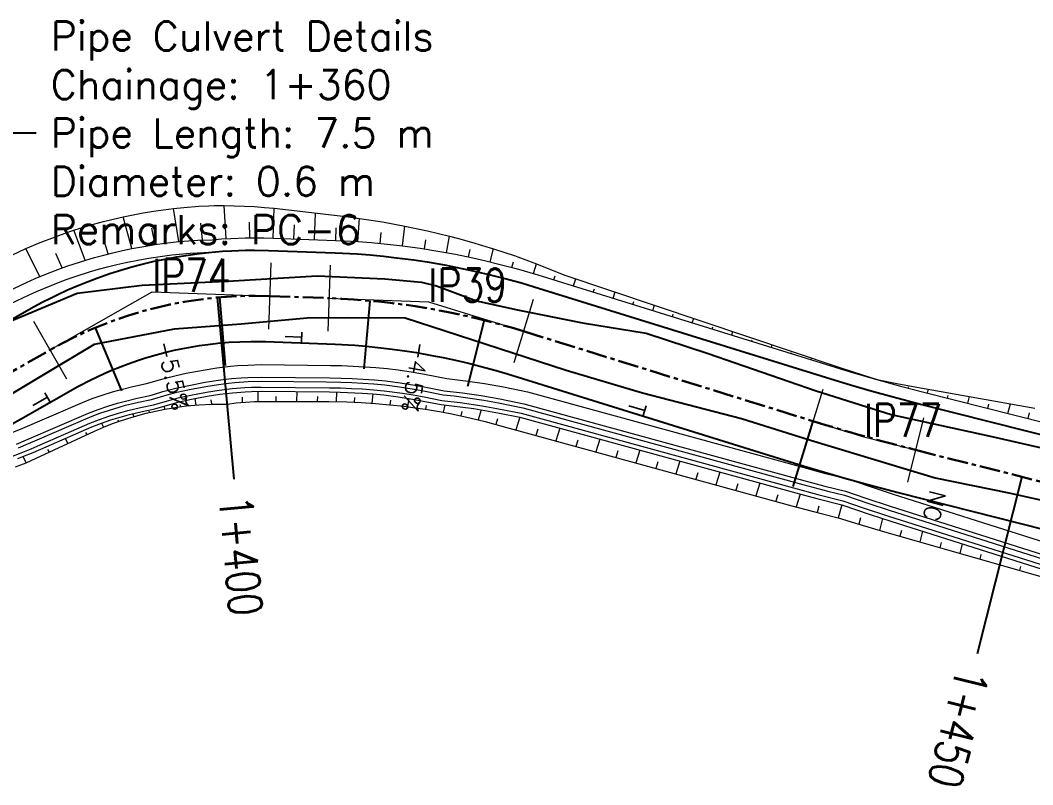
# Model space of a CAD drawing. Extents: x 337736 to 342003, y 3067251 to 3069533.
# Drawn here: x 339039.4 to 339100.5, y 3068341.9 to 3068388 of the extents above; entities that cross this region are included whole.
import ezdxf
from ezdxf.enums import TextEntityAlignment as Align

# ---------------------------------------------------------------- set-up
doc = ezdxf.new("R2010")
doc.units = 0
doc.header["$MEASUREMENT"] = 0
doc.linetypes.add('Center', pattern=[2, 1.25, -0.25, 0.25, -0.25])
for name, color, linetype, lineweight in [('BEC', 3, 'Continuous', 13), ('BES', 3, 'Continuous', 13), ('CFHatchLines', 4, 'Continuous', 0), ('Chainage', 7, 'Continuous', 25), ('Drain', 3, 'Continuous', 9), ('IP_Line', 150, 'Continuous', 9), ('LeftRoadExtreme', 7, 'Continuous', 13), ('PC_Callout', 6, 'Continuous', 30), ('RC', 9, 'Center', 30), ('RightRoadExtreme', 7, 'Continuous', 13), ('Road Width', 6, 'Continuous', 25), ('Shoulder', 30, 'Continuous', 15)]:
    doc.layers.add(name, color=color, linetype=linetype, lineweight=lineweight)
for name, color, linetype in [('IPName', 7, 'Continuous'), ('RoadEdge', 51, 'Continuous'), ('Super-Elevation', 1, 'Continuous')]:
    doc.layers.add(name, color=color, linetype=linetype)
doc.styles.get("Standard").update_dxf_attribs({"font": 'simplex.shx'})
doc.dimstyles.new('Dimension_PC_Callout', dxfattribs={"dimtxt": 1.75, "dimasz": 1.75, "dimexe": 0.18, "dimexo": 0.0625, "dimgap": 0.875, "dimtad": 0, "dimdec": 4, "dimzin": 0, "dimdsep": 46, "dimtxsty": 'Standard', "dimcen": 0.09, "dimadec": 0, "dimazin": 0, "dimtfac": 1, "dimtdec": 4, "dimtofl": 0, "dimtmove": 0, "dimatfit": 3, "dimfxl": 1, "dimtolj": 1, "dimtzin": 0, "dimarcsym": 0})

msp = doc.modelspace()

# ---------------------------------------------------------------- linework, layer by layer
at = {"layer": 'BEC'}
for points in [[(339054.526, 3068373.366), (339054.383, 3068369.368)], [(339058.108, 3068373.238), (339057.965, 3068369.24)], [(339070.361, 3068371.155), (339069.176, 3068367.335)], [(339040.22, 3068369.856), (339042.197, 3068366.379)], [(339087.822, 3068365.736), (339086.637, 3068361.916)], [(339093.9, 3068364.027), (339092.921, 3068360.149)]]:
    msp.add_lwpolyline(points, dxfattribs=at)
at = {"layer": 'BES'}
for points in [[(339054.526, 3068373.366), (339054.383, 3068369.368)], [(339058.108, 3068373.238), (339057.965, 3068369.24)], [(339070.361, 3068371.155), (339069.176, 3068367.335)], [(339040.22, 3068369.856), (339042.197, 3068366.379)], [(339087.822, 3068365.736), (339086.637, 3068361.916)], [(339093.9, 3068364.027), (339092.921, 3068360.149)]]:
    msp.add_lwpolyline(points, dxfattribs=at)
at = {"layer": 'CFHatchLines'}
for p, q in [((339051.836, 3068374.83), (339051.715, 3068376.821)), ((339046.137, 3068374.229), (339045.627, 3068376.139)), ((339048.984, 3068374.646), (339048.66, 3068376.642)), ((339054.672, 3068374.861), (339054.736, 3068376.658)), ((339057.17, 3068374.772), (339057.227, 3068376.372)), ((339050.412, 3068374.746), (339050.3, 3068375.762)), ((339053.26, 3068374.881), (339053.25, 3068375.829)), ((339055.921, 3068374.817), (339055.952, 3068375.666)), ((339059.785, 3068374.651), (339059.882, 3068376.052)), ((339062.466, 3068374.391), (339062.616, 3068375.588)), ((339043.328, 3068373.524), (339042.646, 3068375.332)), ((339047.557, 3068374.473), (339047.348, 3068375.451)), ((339058.44, 3068374.726), (339058.471, 3068375.476)), ((339061.127, 3068374.54), (339061.191, 3068375.189)), ((339065.129, 3068373.981), (339065.31, 3068374.975)), ((339044.726, 3068373.912), (339044.427, 3068374.842)), ((339063.8, 3068374.204), (339063.884, 3068374.752)), ((339040.586, 3068372.534), (339039.747, 3068374.225)), ((339041.947, 3068373.064), (339041.566, 3068373.94)), ((339066.451, 3068373.721), (339066.545, 3068374.167)), ((339067.765, 3068373.424), (339067.955, 3068374.215)), ((339069.07, 3068373.091), (339069.164, 3068373.436)), ((339070.366, 3068372.722), (339070.543, 3068373.313)), ((339071.592, 3068372.344), (339071.669, 3068372.592)), ((339072.786, 3068371.974), (339072.923, 3068372.414)), ((339073.98, 3068371.603), (339074.044, 3068371.809)), ((339075.174, 3068371.233), (339075.293, 3068371.617)), ((339076.367, 3068370.862), (339076.422, 3068371.04)), ((339077.561, 3068370.492), (339077.663, 3068370.82)), ((339078.755, 3068370.121), (339078.802, 3068370.271)), ((339079.949, 3068369.751), (339080.033, 3068370.023)), ((339081.143, 3068369.38), (339081.181, 3068369.502)), ((339082.336, 3068369.009), (339082.403, 3068369.225)), ((339083.53, 3068368.639), (339083.559, 3068368.733)), ((339084.724, 3068368.268), (339084.774, 3068368.428)), ((339085.918, 3068367.898), (339085.938, 3068367.964)), ((339087.112, 3068367.527), (339087.144, 3068367.631)), ((339088.304, 3068367.157), (339088.316, 3068367.195)), ((339089.465, 3068366.804), (339089.48, 3068366.852)), ((339090.633, 3068366.473), (339090.636, 3068366.483)), ((339091.798, 3068366.134), (339091.815, 3068366.195)), ((339092.97, 3068365.817), (339092.99, 3068365.891)), ((339094.144, 3068365.512), (339094.204, 3068365.749)), ((339049.934, 3068365.186), (339050.01, 3068364.794)), ((339051.826, 3068365.495), (339051.884, 3068364.853)), ((339052.795, 3068365.269), (339052.808, 3068364.953)), ((339053.743, 3068365.628), (339053.737, 3068365.007)), ((339054.831, 3068365.319), (339054.821, 3068365.015)), ((339056.092, 3068365.606), (339056.071, 3068365.01)), ((339057.333, 3068365.3), (339057.322, 3068365.005)), ((339058.498, 3068365.579), (339058.467, 3068364.999)), ((339059.569, 3068365.253), (339059.546, 3068364.967)), ((339060.685, 3068365.468), (339060.624, 3068364.905)), ((339062.858, 3068365.19), (339062.775, 3068364.691)), ((339095.352, 3068365.207), (339095.393, 3068365.369)), ((339096.564, 3068364.901), (339096.668, 3068365.313)), ((339048.075, 3068364.73), (339048.131, 3068364.543)), ((339049.035, 3068364.837), (339049.07, 3068364.692)), ((339050.913, 3068365.102), (339050.949, 3068364.847)), ((339061.737, 3068365.084), (339061.7, 3068364.813)), ((339063.892, 3068364.768), (339063.848, 3068364.539)), ((339065.016, 3068364.805), (339064.916, 3068364.357)), ((339067.211, 3068364.509), (339067.04, 3068363.904)), ((339097.776, 3068364.595), (339097.839, 3068364.845)), ((339098.988, 3068364.289), (339099.137, 3068364.876)), ((339045.298, 3068363.91), (339045.347, 3068363.805)), ((339046.193, 3068364.279), (339046.267, 3068364.099)), ((339047.17, 3068364.42), (339047.196, 3068364.345)), ((339066.047, 3068364.409), (339065.981, 3068364.145)), ((339068.208, 3068363.971), (339068.102, 3068363.63)), ((339069.545, 3068364.061), (339069.308, 3068363.297)), ((339100.2, 3068363.983), (339100.285, 3068364.32)), ((339044.313, 3068363.698), (339044.439, 3068363.463)), ((339070.633, 3068363.348), (339070.514, 3068362.966)), ((339071.957, 3068363.4), (339071.72, 3068362.634)), ((339042.122, 3068362.779), (339042.29, 3068362.484)), ((339043.352, 3068363.145), (339043.427, 3068363.013)), ((339073.045, 3068362.686), (339072.926, 3068362.303)), ((339074.37, 3068362.738), (339074.132, 3068361.972)), ((339041.059, 3068362.118), (339041.152, 3068361.955)), ((339076.782, 3068362.077), (339076.544, 3068361.309)), ((339039.577, 3068361.683), (339039.761, 3068361.315)), ((339075.457, 3068362.024), (339075.338, 3068361.64)), ((339077.869, 3068361.362), (339077.75, 3068360.978)), ((339079.194, 3068361.416), (339078.956, 3068360.646)), ((339080.281, 3068360.7), (339080.162, 3068360.315)), ((339081.607, 3068360.754), (339081.368, 3068359.984)), ((339082.693, 3068360.038), (339082.574, 3068359.653)), ((339084.019, 3068360.093), (339083.78, 3068359.321)), ((339085.106, 3068359.376), (339084.986, 3068358.99)), ((339086.451, 3068359.427), (339086.215, 3068358.653)), ((339087.59, 3068358.706), (339087.476, 3068358.318)), ((339088.961, 3068358.776), (339088.74, 3068357.996)), ((339090.088, 3068357.984), (339089.986, 3068357.61)), ((339091.423, 3068357.953), (339091.237, 3068357.237)), ((339092.562, 3068357.222), (339092.476, 3068356.881)), ((339093.842, 3068357.185), (339093.678, 3068356.537)), ((339094.958, 3068356.5), (339094.881, 3068356.194)), ((339096.229, 3068356.428), (339096.083, 3068355.85)), ((339097.355, 3068355.778), (339097.286, 3068355.506)), ((339098.616, 3068355.671), (339098.488, 3068355.163)), ((339099.751, 3068355.056), (339099.691, 3068354.819))]:
    msp.add_line(p, q, dxfattribs=at)
at = {"layer": 'Chainage'}
for p, q in [((339051.3, 3068371.28), (339052.295, 3068360.325)), ((339099.828, 3068360.467), (339097.134, 3068349.802))]:
    msp.add_line(p, q, dxfattribs=at)
at = {"layer": 'Drain'}
for points in [[(339039.196, 3068362.443), (339039.783, 3068362.687), (339043.526, 3068364.3), (339044.106, 3068364.519), (339044.691, 3068364.72), (339045.279, 3068364.902), (339045.672, 3068365.013), (339046.463, 3068365.21), (339047.256, 3068365.374), (339047.45, 3068365.426), (339048.023, 3068365.601), (339048.796, 3068365.807), (339049.577, 3068365.982), (339050.56, 3068366.164), (339051.351, 3068366.29), (339052.148, 3068366.385), (339052.748, 3068366.435), (339053.149, 3068366.458), (339053.952, 3068366.48), (339058.096, 3068366.436), (339058.766, 3068366.422), (339059.436, 3068366.397), (339060.107, 3068366.361), (339060.776, 3068366.313), (339061.446, 3068366.254), (339062.333, 3068366.133), (339063.217, 3068365.992), (339063.878, 3068365.873), (339064.977, 3068365.658), (339066.098, 3068365.527), (339067.218, 3068365.364), (339068.336, 3068365.169), (339069.797, 3068364.873), (339086.451, 3068360.307), (339087.944, 3068359.91), (339089.192, 3068359.594), (339090.412, 3068359.178), (339091.883, 3068358.696), (339106.651, 3068354.01)], [(339038.854, 3068361.675), (339039.465, 3068361.906), (339040.07, 3068362.159), (339040.612, 3068362.4), (339043.616, 3068363.693), (339044.195, 3068363.919), (339044.762, 3068364.118), (339045.333, 3068364.298), (339045.906, 3068364.46), (339046.674, 3068364.648), (339047.445, 3068364.804), (339048.376, 3068365.077), (339048.939, 3068365.224), (339049.697, 3068365.394), (339050.65, 3068365.571), (339051.418, 3068365.694), (339052.19, 3068365.786), (339052.966, 3068365.848), (339053.356, 3068365.867), (339053.94, 3068365.881), (339058.071, 3068365.837), (339058.731, 3068365.823), (339059.392, 3068365.799), (339060.052, 3068365.763), (339060.712, 3068365.717), (339061.371, 3068365.659), (339062.463, 3068365.507), (339063.116, 3068365.401), (339063.767, 3068365.284), (339064.85, 3068365.072), (339065.954, 3068364.945), (339066.617, 3068364.853), (339067.279, 3068364.75), (339068.16, 3068364.595), (339069.619, 3068364.3), (339086.274, 3068359.734), (339087.525, 3068359.4), (339089.029, 3068359.017), (339090.255, 3068358.599), (339091.733, 3068358.115), (339106.079, 3068353.568)], [(339039.308, 3068362.219), (339039.903, 3068362.467), (339040.439, 3068362.704), (339043.648, 3068364.082), (339044.222, 3068364.297), (339044.8, 3068364.495), (339045.381, 3068364.674), (339045.77, 3068364.783), (339046.551, 3068364.976), (339047.335, 3068365.136), (339048.283, 3068365.414), (339048.856, 3068365.564), (339049.627, 3068365.737), (339050.598, 3068365.917), (339051.379, 3068366.042), (339051.968, 3068366.115), (339052.363, 3068366.154), (339053.154, 3068366.208), (339053.947, 3068366.23), (339057.863, 3068366.189), (339058.752, 3068366.173), (339059.418, 3068366.148), (339060.084, 3068366.112), (339060.749, 3068366.065), (339061.414, 3068366.006), (339062.296, 3068365.886), (339063.175, 3068365.746), (339063.832, 3068365.628), (339064.924, 3068365.414), (339065.592, 3068365.34), (339066.261, 3068365.255), (339067.374, 3068365.087), (339068.263, 3068364.93), (339069.723, 3068364.634), (339086.626, 3068360.001), (339088.124, 3068359.606), (339089.124, 3068359.353), (339090.592, 3068358.855), (339091.821, 3068358.454), (339106.587, 3068353.769)], [(339039.268, 3068361.562), (339039.577, 3068361.683), (339040.189, 3068361.94), (339040.967, 3068362.282), (339043.739, 3068363.475), (339044.313, 3068363.698), (339044.873, 3068363.894), (339045.437, 3068364.071), (339046.004, 3068364.23), (339046.763, 3068364.415), (339047.524, 3068364.567), (339048.443, 3068364.836), (339048.999, 3068364.981), (339049.746, 3068365.149), (339050.688, 3068365.324), (339051.445, 3068365.445), (339052.208, 3068365.537), (339052.974, 3068365.598), (339053.358, 3068365.617), (339053.936, 3068365.631), (339058.061, 3068365.587), (339058.717, 3068365.574), (339060.029, 3068365.514), (339060.685, 3068365.468), (339061.34, 3068365.411), (339062.208, 3068365.292), (339063.074, 3068365.154), (339063.721, 3068365.038), (339064.797, 3068364.828), (339065.455, 3068364.756), (339066.114, 3068364.673), (339066.772, 3068364.579), (339067.43, 3068364.473), (339068.314, 3068364.312), (339069.545, 3068364.061), (339086.201, 3068359.495), (339087.453, 3068359.16), (339088.961, 3068358.776), (339090.682, 3068358.194), (339091.918, 3068357.794), (339106.433, 3068353.189)]]:
    msp.add_lwpolyline(points, dxfattribs=at)
at = {"layer": 'IP_Line'}
for points in [[(339041.209, 3068368.117), (339047.371, 3068371.62), (339054.454, 3068371.367)], [(339058.036, 3068371.239), (339064.035, 3068371.025), (339069.768, 3068369.245)], [(339087.23, 3068363.826), (339090.297, 3068362.874), (339093.41, 3068362.088)]]:
    msp.add_lwpolyline(points, dxfattribs=at)
at = {"layer": 'LeftRoadExtreme'}
msp.add_lwpolyline([(339038.898, 3068373.836), (339039.747, 3068374.225), (339040.606, 3068374.588), (339041.475, 3068374.925), (339042.059, 3068375.134), (339042.646, 3068375.332), (339043.237, 3068375.518), (339043.83, 3068375.691), (339044.427, 3068375.853), (339045.026, 3068376.002), (339045.627, 3068376.139), (339046.231, 3068376.264), (339046.836, 3068376.377), (339047.443, 3068376.478), (339048.051, 3068376.566), (339048.66, 3068376.642), (339049.271, 3068376.706), (339050.187, 3068376.778), (339050.798, 3068376.811), (339051.104, 3068376.818), (339051.715, 3068376.821), (339052.326, 3068376.813), (339052.936, 3068376.792), (339053.544, 3068376.759), (339054.151, 3068376.714), (339054.736, 3068376.658), (339059.055, 3068376.162), (339060.157, 3068376.012), (339061.254, 3068375.839), (339062.616, 3068375.588), (339063.969, 3068375.3), (339065.31, 3068374.975), (339065.843, 3068374.835), (339066.639, 3068374.613), (339067.955, 3068374.215), (339069.257, 3068373.782), (339070.543, 3068373.313), (339072.211, 3068372.653), (339088.788, 3068367.079), (339089.711, 3068366.777), (339091.099, 3068366.338), (339092.292, 3068366.101), (339093.487, 3068365.877), (339100.617, 3068364.614)], dxfattribs=at)
at = {"layer": 'RC', "linetype": 'Center'}
msp.add_lwpolyline([(339038.123, 3068366.363), (339041.209, 3068368.117), (339041.209, 3068368.117, -0.139018), (339054.454, 3068371.367), (339054.454, 3068371.367), (339058.036, 3068371.239), (339058.036, 3068371.239, -0.066405), (339069.768, 3068369.245), (339069.768, 3068369.245), (339087.23, 3068363.826), (339087.23, 3068363.826, 0.013378), (339093.41, 3068362.088), (339093.41, 3068362.088), (339107.657, 3068358.489)], format="xyb", dxfattribs=at)
at = {"layer": 'RightRoadExtreme'}
msp.add_lwpolyline([(339039.136, 3068361.06), (339039.761, 3068361.315), (339040.378, 3068361.59), (339043.882, 3068363.224), (339044.439, 3068363.463), (339044.983, 3068363.674), (339045.347, 3068363.805), (339045.898, 3068363.987), (339046.638, 3068364.203), (339047.01, 3068364.3), (339047.569, 3068364.43), (339048.131, 3068364.543), (339048.506, 3068364.608), (339048.882, 3068364.666), (339049.446, 3068364.739), (339050.198, 3068364.808), (339050.949, 3068364.847), (339051.324, 3068364.855), (339051.884, 3068364.853), (339052.437, 3068364.918), (339052.993, 3068364.968), (339053.551, 3068365), (339054.11, 3068365.016), (339058.036, 3068365.003), (339059.114, 3068364.983), (339059.977, 3068364.946), (339060.839, 3068364.889), (339061.7, 3068364.813), (339062.561, 3068364.718), (339063.205, 3068364.634), (339063.848, 3068364.539), (339064.703, 3068364.396), (339065.343, 3068364.276), (339065.981, 3068364.145), (339066.617, 3068364.004), (339067.462, 3068363.799), (339068.102, 3068363.63), (339085.963, 3068358.721), (339087.728, 3068358.252), (339088.74, 3068357.996), (339089.986, 3068357.61), (339091.488, 3068357.164), (339106.184, 3068352.963)], dxfattribs=at)
at = {"layer": 'Road Width'}
for points in [[(339036.732, 3068368.737), (339040.244, 3068370.728), (339040.733, 3068370.989), (339041.228, 3068371.241), (339041.727, 3068371.483), (339042.232, 3068371.714), (339042.741, 3068371.936), (339043.512, 3068372.249), (339044.031, 3068372.445), (339044.817, 3068372.719), (339045.346, 3068372.889), (339046.144, 3068373.123), (339046.681, 3068373.266), (339047.49, 3068373.46), (339048.033, 3068373.576), (339048.851, 3068373.73), (339049.399, 3068373.819), (339050.224, 3068373.931), (339050.775, 3068373.993), (339051.605, 3068374.064), (339052.159, 3068374.097), (339052.991, 3068374.127), (339053.546, 3068374.133), (339054.378, 3068374.121), (339058.408, 3068373.977), (339059.733, 3068373.903), (339060.526, 3068373.842), (339061.319, 3068373.767), (339062.109, 3068373.679), (339063.162, 3068373.541), (339063.948, 3068373.422), (339064.994, 3068373.243), (339065.776, 3068373.094), (339066.814, 3068372.875), (339067.847, 3068372.633), (339068.875, 3068372.367), (339069.641, 3068372.154), (339070.404, 3068371.927), (339088.316, 3068366.369), (339089.485, 3068366.016), (339090.658, 3068365.675), (339092.07, 3068365.282), (339093.723, 3068364.846), (339108.531, 3068361.104)], [(339038.916, 3068363.665), (339039.436, 3068363.947), (339042.883, 3068365.903), (339043.672, 3068366.314), (339044.477, 3068366.694), (339044.885, 3068366.871), (339045.504, 3068367.122), (339045.92, 3068367.279), (339046.55, 3068367.499), (339046.974, 3068367.635), (339047.615, 3068367.823), (339048.044, 3068367.938), (339048.694, 3068368.094), (339049.129, 3068368.187), (339049.785, 3068368.31), (339050.224, 3068368.381), (339050.885, 3068368.471), (339051.328, 3068368.52), (339051.993, 3068368.577), (339052.659, 3068368.614), (339053.326, 3068368.632), (339054.216, 3068368.623), (339058.415, 3068368.471), (339059.586, 3068368.4), (339060.288, 3068368.341), (339060.989, 3068368.271), (339061.688, 3068368.189), (339062.618, 3068368.062), (339063.314, 3068367.953), (339064.239, 3068367.79), (339064.93, 3068367.654), (339065.847, 3068367.455), (339066.532, 3068367.292), (339067.441, 3068367.057), (339068.12, 3068366.868), (339068.795, 3068366.668), (339086.698, 3068361.112), (339087.922, 3068360.742), (339089.15, 3068360.385), (339090.628, 3068359.974), (339092.359, 3068359.518), (339107.122, 3068355.787)]]:
    msp.add_lwpolyline(points, dxfattribs=at)
at = {"layer": 'RoadEdge'}
for points in [[(339035.254, 3068368.359, 1431.064), (339042.847, 3068371.545, 1431.458), (339046.757, 3068372.02, 1431.795), (339052.252, 3068372.288, 1432.044), (339057.326, 3068372.592, 1432.298), (339061.403, 3068372.402, 1432.603), (339063.619, 3068372.196, 1432.953), (339064.526, 3068371.977, 1433.03), (339066.937, 3068371.082, 1433.317), (339069.413, 3068370.539, 1433.253), (339073.332, 3068369.747, 1433.118), (339077.158, 3068369.125, 1432.924), (339080.91, 3068367.906, 1432.783), (339087.416, 3068365.65, 1432.175), (339091.955, 3068364.217, 1431.844), (339098.008, 3068362.896, 1431.238), (339102.61, 3068361.844, 1430.615)], [(339036.956, 3068364.329, 1431.124), (339043.894, 3068368.466, 1431.463), (339048.724, 3068369.383, 1431.852), (339052.741, 3068369.693, 1432.181), (339056.72, 3068370.053, 1432.303), (339059.135, 3068370.065, 1432.457), (339062.631, 3068370.044, 1432.758), (339072.341, 3068366.899, 1433.343), (339076.941, 3068365.538, 1433.125), (339082.915, 3068363.988, 1432.77), (339087.084, 3068362.677, 1432.374), (339094.609, 3068360.415, 1431.626), (339099.041, 3068359.495, 1431.419), (339102.118, 3068358.814, 1430.819)]]:
    msp.add_polyline3d(points, dxfattribs=at)
at = {"layer": 'Shoulder'}
for points in [[(339035.838, 3068370.32), (339039.781, 3068372.183), (339040.317, 3068372.42), (339040.856, 3068372.646), (339041.673, 3068372.964), (339042.221, 3068373.162), (339043.05, 3068373.437), (339043.885, 3068373.688), (339044.445, 3068373.84), (339045.007, 3068373.981), (339045.571, 3068374.111), (339046.137, 3068374.229), (339046.988, 3068374.384), (339047.557, 3068374.473), (339048.127, 3068374.551), (339048.984, 3068374.646), (339049.555, 3068374.694), (339050.127, 3068374.732), (339050.984, 3068374.766), (339051.552, 3068374.812), (339052.121, 3068374.846), (339052.975, 3068374.877), (339053.545, 3068374.883), (339054.115, 3068374.877), (339054.672, 3068374.861), (339058.978, 3068374.701), (339059.785, 3068374.651), (339060.591, 3068374.589), (339061.931, 3068374.455), (339062.466, 3068374.391), (339063.534, 3068374.245), (339064.598, 3068374.075), (339065.659, 3068373.882), (339066.714, 3068373.665), (339067.503, 3068373.487), (339068.288, 3068373.296), (339069.33, 3068373.021), (339070.624, 3068372.644), (339088.304, 3068367.157), (339089.465, 3068366.804), (339090.863, 3068366.396), (339092.501, 3068365.942), (339093.909, 3068365.572), (339108.723, 3068361.829)], [(339036.207, 3068369.667), (339039.616, 3068371.281), (339040.395, 3068371.638), (339041.183, 3068371.971), (339041.713, 3068372.179), (339042.246, 3068372.377), (339042.782, 3068372.563), (339043.592, 3068372.822), (339044.136, 3068372.981), (339044.681, 3068373.128), (339045.229, 3068373.265), (339045.779, 3068373.39), (339046.606, 3068373.557), (339047.16, 3068373.654), (339047.992, 3068373.779), (339048.547, 3068373.848), (339049.66, 3068373.952), (339050.495, 3068374.001), (339051.052, 3068374.019), (339051.605, 3068374.064), (339052.436, 3068374.11), (339052.991, 3068374.127), (339053.546, 3068374.133), (339054.378, 3068374.121), (339058.143, 3068373.987), (339058.938, 3068373.952), (339059.733, 3068373.903), (339060.526, 3068373.842), (339061.319, 3068373.767), (339062.109, 3068373.679), (339063.162, 3068373.541), (339063.948, 3068373.422), (339064.733, 3068373.29), (339065.776, 3068373.094), (339066.555, 3068372.932), (339067.331, 3068372.757), (339068.362, 3068372.503), (339069.131, 3068372.298), (339070.404, 3068371.927), (339088.549, 3068366.297), (339089.719, 3068365.947), (339090.893, 3068365.608), (339092.306, 3068365.218), (339093.96, 3068364.785), (339108.531, 3068361.104)], [(339038.861, 3068363.114), (339039.426, 3068363.346), (339043.16, 3068364.954), (339043.76, 3068365.184), (339044.364, 3068365.395), (339044.972, 3068365.587), (339045.584, 3068365.759), (339046.198, 3068365.912), (339047.02, 3068366.085), (339047.816, 3068366.321), (339048.416, 3068366.485), (339048.819, 3068366.584), (339049.428, 3068366.717), (339050.448, 3068366.905), (339051.269, 3068367.036), (339052.095, 3068367.133), (339052.509, 3068367.169), (339053.133, 3068367.208), (339053.967, 3068367.23), (339058.127, 3068367.186), (339058.81, 3068367.171), (339059.492, 3068367.145), (339060.175, 3068367.108), (339060.857, 3068367.059), (339061.539, 3068366.998), (339062.217, 3068366.908), (339063.119, 3068366.769), (339063.793, 3068366.652), (339065.136, 3068366.391), (339066.277, 3068366.255), (339067.417, 3068366.087), (339068.555, 3068365.886), (339070.019, 3068365.589), (339086.671, 3068361.024), (339087.908, 3068360.694), (339089.396, 3068360.316), (339090.609, 3068359.902), (339092.071, 3068359.422), (339106.648, 3068354.801)], [(339039.196, 3068362.443), (339039.783, 3068362.687), (339043.526, 3068364.3), (339044.106, 3068364.519), (339044.691, 3068364.72), (339045.279, 3068364.902), (339045.672, 3068365.013), (339046.463, 3068365.21), (339047.256, 3068365.374), (339047.45, 3068365.426), (339048.023, 3068365.601), (339048.796, 3068365.807), (339049.577, 3068365.982), (339050.56, 3068366.164), (339051.351, 3068366.29), (339052.148, 3068366.385), (339052.748, 3068366.435), (339053.149, 3068366.458), (339053.952, 3068366.48), (339058.096, 3068366.436), (339058.766, 3068366.422), (339059.436, 3068366.397), (339060.107, 3068366.361), (339060.776, 3068366.313), (339061.446, 3068366.254), (339062.333, 3068366.133), (339063.217, 3068365.992), (339063.878, 3068365.873), (339064.977, 3068365.658), (339066.098, 3068365.527), (339067.218, 3068365.364), (339068.336, 3068365.169), (339069.797, 3068364.873), (339086.451, 3068360.307), (339087.944, 3068359.91), (339089.192, 3068359.594), (339090.412, 3068359.178), (339091.883, 3068358.696), (339106.651, 3068354.01)]]:
    msp.add_lwpolyline(points, dxfattribs=at)
at = {"layer": 'Super-Elevation'}
for p, q in [((339051.432, 3068371.292), (339051.783, 3068367.182)), ((339060.506, 3068371.083), (339060.132, 3068366.975)), ((339043.922, 3068369.45), (339045.513, 3068365.644)), ((339067.386, 3068369.914), (339066.381, 3068365.913)), ((339087.23, 3068363.826), (339086.007, 3068359.887))]:
    msp.add_line(p, q, dxfattribs=at)

# ---------------------------------------------------------------- texts
at = {"layer": 'Chainage', "width": 0.8}
for s, rotation, p in [('1+400', 275.19026, (339052.386, 3068359.329)), ('1+450', 255.8239, (339096.889, 3068348.832))]:
    msp.add_text(s, height=2, rotation=rotation, dxfattribs=at).set_placement(p, align=Align.MIDDLE_LEFT)
at = {"layer": 'IPName', "width": 0.8}
for s, p in [('IP74', (339047.371, 3068371.62)), ('IP39', (339064.035, 3068371.025)), ('IP77', (339090.297, 3068362.874))]:
    msp.add_text(s, height=2, dxfattribs=at).set_placement(p)
at = {"layer": 'PC_Callout', "insert": (339041.251, 3068381.203), "char_height": 1.75, "attachment_point": 4}
msp.add_mtext('Pipe Culvert Details\\PChainage: 1+360\\PPipe Length: 7.5 m\\PDiameter: 0.6 m\\PRemarks: PC-6', dxfattribs=at)
at = {"layer": 'Super-Elevation'}
for s, rotation, p in [('T', 267.95459, (339055.897, 3068369.252)), ('-5.5%', 283.78348, (339048.097, 3068368.66)), ('-4.5%', 260.35628, (339063.623, 3068368.598)), ('T', 299.61237, (339040.446, 3068365.311)), ('T', 252.75797, (339076.706, 3068364.933)), ('NC', 255.8239, (339094.783, 3068359.614))]:
    msp.add_text(s, height=1, rotation=rotation, dxfattribs=at).set_placement(p, align=Align.MIDDLE_LEFT)

# ---------------------------------------------------------------- leaders
at = {"layer": 'PC_Callout', "annotation_type": 0, "has_hookline": 1, "hookline_direction": 0, "text_width": 26.333}
msp.add_leader([(339016.715, 3068374.008), (339035.376, 3068381.203), (339040.376, 3068381.203)], dimstyle='Dimension_PC_Callout', dxfattribs=at)

doc.saveas('drawing.dxf')
